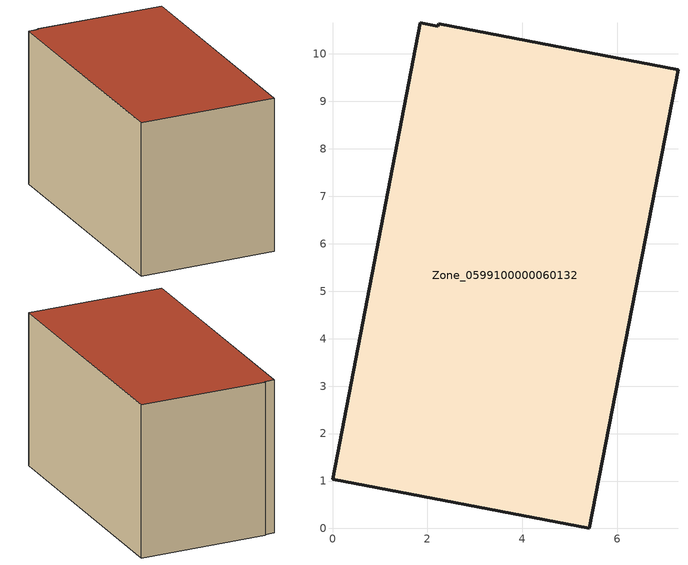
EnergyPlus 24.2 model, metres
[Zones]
Zone_0599100000060132
 floor ground (C_G): 1.85,10.66 2.22,10.59 2.23,10.64 7.28,9.66 5.41,0 0,1.04 z0
 wall outside (C_F): 5.41,0 7.28,9.66 2.23,10.64 2.22,10.59 1.85,10.66 0,1.04 5.41,0 z0:6.23
 roof outside (C_R): 2.22,10.59 1.85,10.66 0,1.04 5.41,0 7.28,9.66 2.23,10.64 z6.23
[BUILDING]
Pand.0599100000060132: North Axis=0; Terrain=City; Loads Convergence Tolerance Value=0.04; Temperature Convergence Tolerance Value=0.4; Solar Distribution=FullExterior; Maximum Number of Warmup Days=25; Minimum Number of Warmup Days=1
[Site:Location]
Rotterdam.The.Hague.AP_ZH_NLD Design_Conditions: Latitude=51.96; Longitude=4.45; Time Zone=1; Elevation=-4.5
[SITE:GROUNDTEMPERATURE:BUILDINGSURFACE]
18, 18, 18, 18, 18, 18, 18, 18, 18, 18, 18, 18
[MATERIAL] Thermal Absorptance=0.9; Solar Absorptance=0.7; Visible Absorptance=0.7
Name | Roughness | Thickness | Conductivity | Density | Specific Heat
G.TI.1946-1964 | MediumSmooth | 0.15 | 1 | 540 | 1210
F.TI.1946-1964 | Rough | 0.3 | 0.857143 | 1920 | 840
R.TI.1946-1964 | MediumRough | 0.2 | 0.277778 | 1500 | 1000
[CONSTRUCTION]
C_G: G.TI.1946-1964
C_F: F.TI.1946-1964
C_R: R.TI.1946-1964
[ZONE]
Zone_0599100000060132: Type=1; Multiplier=1; Ceiling Height=Autocalculate; Volume=Autocalculate; Floor Area=autocalculate; Part of Total Floor Area=Yes
[ZONEINFILTRATION:DESIGNFLOWRATE]
Infil_Zone_0599100000060132: Zone or ZoneList or Space or SpaceList=Zone_0599100000060132; Schedule=AlwaysOn; Design Flow Rate Calculation Method=Flow/Area; Flow Rate per Floor Area=0.003; Constant Term Coefficient=1; Temperature Term Coefficient=0; Velocity Term Coefficient=0; Velocity Squared Term Coefficient=0
[HVACTEMPLATE:ZONE:IDEALLOADSAIRSYSTEM]
Zone_0599100000060132: Maximum Heating Supply Air Temperature=50; Minimum Cooling Supply Air Temperature=13; Maximum Heating Supply Air Humidity Ratio=0.0156; Minimum Cooling Supply Air Humidity Ratio=0.0077; Heating Limit=NoLimit; Cooling Limit=NoLimit; Dehumidification Control Type=ConstantSensibleHeatRatio; Cooling Sensible Heat Ratio=0.7; Dehumidification Setpoint=60; Humidification Control Type=None; Humidification Setpoint=30; Outdoor Air Method=None; Outdoor Air Flow Rate per Person=0.00944; Outdoor Air Flow Rate per Zone Floor Area=0; Outdoor Air Flow Rate per Zone=0; Demand Controlled Ventilation Type=None; Outdoor Air Economizer Type=NoEconomizer; Heat Recovery Type=None; Sensible Heat Recovery Effectiveness=0.7; Latent Heat Recovery Effectiveness=0.65
[ZONECONTROL:THERMOSTAT]
ThermostatControl_Zone_0599100000060132: Zone or ZoneList=Zone_0599100000060132; Control Type Schedule=DualSetpointControlType; Control 1=Thermostat_Zone_0599100000060132; Temperature Difference Between Cutout And Setpoint=0
[THERMOSTATSETPOINT:DUALSETPOINT]
Thermostat_Zone_0599100000060132: Heating Setpoint Temperature Schedule=HeatingSetpoint_Zone_0599100000060132; Cooling Setpoint Temperature Schedule=CoolingSetpoint_Zone_0599100000060132
[SCHEDULE:COMPACT]
HeatingSetpoint_Zone_0599100000060132: Through: 12/31, For: AllDays, Until: 24:00, 21
CoolingSetpoint_Zone_0599100000060132: Through: 12/31, For: AllDays, Until: 24:00, 24
DualSetpointControlType: Through: 12/31, For: AllDays, Until: 24:00, 4
AlwaysOn: Through: 12/31, For: AllDays, Until: 24:00, 1
